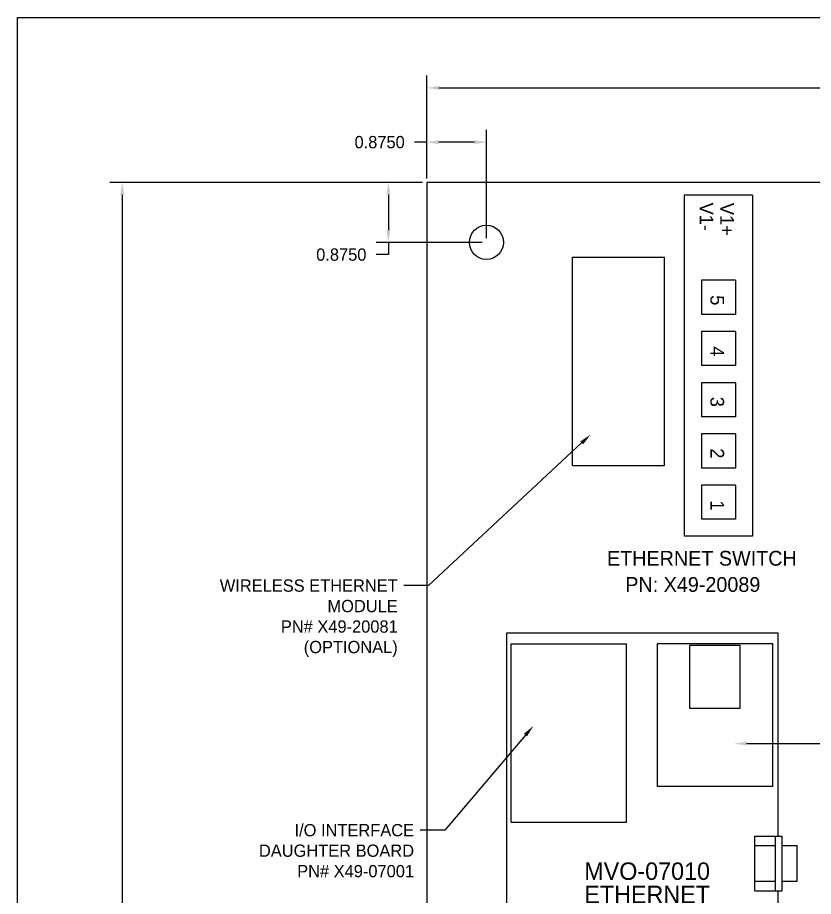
# Model space of a CAD drawing. Extents: x -360 to 331, y -172 to 150.
# Drawn here: x -100.37 to -88.7, y -155.74 to -142.86 of the extents above; entities that cross this region are included whole.
import ezdxf
from ezdxf import colors
from ezdxf.entities.mleader import LeaderData, LeaderLine
from ezdxf.enums import TextEntityAlignment as Align
from ezdxf.math import Vec2, Vec3

# ---------------------------------------------------------------- set-up
doc = ezdxf.new("R2010")
doc.units = 0
doc.header["$MEASUREMENT"] = 0
doc.layers.get('0').update_dxf_attribs({"linetype": 'CONTINUOUS'})
doc.layers.get('DEFPOINTS').update_dxf_attribs({"linetype": 'CONTINUOUS'})
for name, color, linetype in [('1', 3, 'CONTINUOUS'), ('1-TOP', 6, 'CONTINUOUS'), ('5-BORDERS_PHO', 15, 'CONTINUOUS'), ('TITLE', 2, 'CONTINUOUS')]:
    doc.layers.add(name, color=color, linetype=linetype)
doc.dimstyles.get("Standard").update_dxf_attribs({"dimtxt": 0.18, "dimasz": 0.18, "dimexe": 0.18, "dimexo": 0.0625, "dimgap": 0.09, "dimtad": 0, "dimtih": 1, "dimtoh": 1, "dimdec": 4, "dimzin": 0, "dimdsep": 46, "dimtxsty": 'Standard', "dimcen": 0.09, "dimadec": 0, "dimazin": 0, "dimtfac": 1, "dimtdec": 4, "dimtofl": 0, "dimtmove": 0, "dimatfit": 3, "dimfxl": 1, "dimtolj": 1, "dimtzin": 0, "dimarcsym": 0})

# ---------------------------------------------------------------- blocks, each defined once
blk = doc.blocks.new('*D92')
at = {"color": 0, "lineweight": -2, "transparency": 16777216}
for p, q in [((-94.371, -145.215), (-94.371, -143.709)), ((-73.371, -145.215), (-73.371, -143.709)), ((-94.191, -143.889), (-84.411, -143.889)), ((-73.551, -143.889), (-83.331, -143.889))]:
    blk.add_line(p, q, dxfattribs=at)
at = {"color": 0, "transparency": 16777216}
for points in [[(-94.191, -143.859), (-94.191, -143.919), (-94.371, -143.889)], [(-73.551, -143.859), (-73.551, -143.919), (-73.371, -143.889)]]:
    blk.add_solid(points, dxfattribs=at)
at = {"layer": 'DEFPOINTS', "color": 0, "transparency": 16777216}
for p in [(-94.371, -143.889), (-94.371, -145.278), (-73.371, -145.278)]:
    blk.add_point(p, dxfattribs=at)
at = {"color": 0, "transparency": 16777216, "insert": (-83.871, -143.889), "char_height": 0.18, "attachment_point": 5}
blk.add_mtext('\\A1;21.0000', dxfattribs=at)
blk = doc.blocks.new('*D93')
at = {"color": 0, "lineweight": -2, "transparency": 16777216}
for p, q in [((-94.371, -145.215), (-94.371, -144.505)), ((-93.496, -146.09), (-93.496, -144.505)), ((-94.371, -144.685), (-94.551, -144.685)), ((-93.676, -144.685), (-94.191, -144.685))]:
    blk.add_line(p, q, dxfattribs=at)
at = {"color": 0, "transparency": 16777216}
for points in [[(-94.191, -144.655), (-94.191, -144.715), (-94.371, -144.685)], [(-93.676, -144.655), (-93.676, -144.715), (-93.496, -144.685)]]:
    blk.add_solid(points, dxfattribs=at)
at = {"layer": 'DEFPOINTS', "color": 0, "transparency": 16777216}
for p in [(-94.371, -144.685), (-94.371, -145.278), (-93.496, -146.153)]:
    blk.add_point(p, dxfattribs=at)
at = {"color": 0, "transparency": 16777216, "insert": (-95.061, -144.685), "char_height": 0.18, "attachment_point": 5}
blk.add_mtext('\\A1;0.8750', dxfattribs=at)
blk = doc.blocks.new('*D94')
at = {"color": 0, "lineweight": -2, "transparency": 16777216}
for p, q in [((-94.433, -145.278), (-95.113, -145.278)), ((-94.933, -145.458), (-94.933, -145.973)), ((-93.558, -146.153), (-95.113, -146.153)), ((-94.933, -146.153), (-94.933, -146.333)), ((-94.933, -146.333), (-95.113, -146.333))]:
    blk.add_line(p, q, dxfattribs=at)
at = {"color": 0, "transparency": 16777216}
for points in [[(-94.963, -145.458), (-94.903, -145.458), (-94.933, -145.278)], [(-94.963, -145.973), (-94.903, -145.973), (-94.933, -146.153)]]:
    blk.add_solid(points, dxfattribs=at)
at = {"layer": 'DEFPOINTS', "color": 0, "transparency": 16777216}
for p in [(-94.371, -145.278), (-94.933, -146.153), (-93.496, -146.153)]:
    blk.add_point(p, dxfattribs=at)
at = {"color": 0, "transparency": 16777216, "insert": (-95.623, -146.333), "char_height": 0.18, "attachment_point": 5}
blk.add_mtext('\\A1;0.8750', dxfattribs=at)
blk = doc.blocks.new('*D99')
at = {"color": 0, "lineweight": -2, "transparency": 16777216}
for p, q in [((-94.433, -145.278), (-99.014, -145.278)), ((-98.834, -145.458), (-98.834, -156.598)), ((-98.834, -168.098), (-98.834, -156.958)), ((-94.433, -168.278), (-99.014, -168.278))]:
    blk.add_line(p, q, dxfattribs=at)
at = {"color": 0, "transparency": 16777216}
for points in [[(-98.864, -145.458), (-98.804, -145.458), (-98.834, -145.278)], [(-98.864, -168.098), (-98.804, -168.098), (-98.834, -168.278)]]:
    blk.add_solid(points, dxfattribs=at)
at = {"layer": 'DEFPOINTS', "color": 0, "transparency": 16777216}
for p in [(-94.371, -145.278), (-98.834, -168.278), (-94.371, -168.278)]:
    blk.add_point(p, dxfattribs=at)
at = {"color": 0, "transparency": 16777216, "insert": (-98.834, -156.778), "char_height": 0.18, "attachment_point": 5}
blk.add_mtext('\\A1;23.0000', dxfattribs=at)

msp = doc.modelspace()

# ---------------------------------------------------------------- linework, layer by layer
at = {"color": 7}
for p, q in [((-73.37099, -145.27765), (-94.37099, -145.27765)), ((-90.59545, -145.45906), (-90.59545, -150.45906)), ((-89.59545, -145.45906), (-90.59545, -145.45906)), ((-89.7987, -145.45906), (-90.3922, -145.45906)), ((-89.59545, -145.45906), (-89.59545, -150.45906)), ((-92.23599, -149.42389), (-92.23599, -146.37123)), ((-92.23599, -146.37123), (-90.88665, -146.37123)), ((-90.88665, -149.42389), (-90.88665, -146.37123)), ((-90.34545, -146.70906), (-90.34545, -147.20906)), ((-89.84545, -146.70906), (-90.34545, -146.70906)), ((-89.84545, -146.70906), (-89.84545, -147.20906)), ((-89.84545, -147.20906), (-90.34545, -147.20906)), ((-90.34545, -147.45906), (-90.34545, -147.95906)), ((-89.84545, -147.45906), (-90.34545, -147.45906)), ((-89.84545, -147.45906), (-89.84545, -147.95906)), ((-89.84545, -147.95906), (-90.34545, -147.95906)), ((-90.34545, -148.20906), (-90.34545, -148.70906)), ((-89.84545, -148.20906), (-90.34545, -148.20906)), ((-89.84545, -148.20906), (-89.84545, -148.70906)), ((-89.84545, -148.70906), (-90.34545, -148.70906)), ((-90.34545, -148.95906), (-90.34545, -149.45906)), ((-89.84545, -148.95906), (-90.34545, -148.95906)), ((-89.84545, -148.95906), (-89.84545, -149.45906)), ((-92.23599, -149.42389), (-90.88665, -149.42389)), ((-89.84545, -149.45906), (-90.34545, -149.45906)), ((-90.34545, -149.70906), (-90.34545, -150.20906)), ((-89.84545, -149.70906), (-90.34545, -149.70906)), ((-89.84545, -149.70906), (-89.84545, -150.20906)), ((-89.84545, -150.20906), (-90.34545, -150.20906)), ((-89.59545, -150.45906), (-90.59545, -150.45906)), ((-89.56024, -154.85118), (-89.15924, -154.85118)), ((-89.15924, -155.65319), (-89.15924, -154.85118)), ((-89.56024, -154.99153), (-89.25949, -154.99153)), ((-89.15924, -154.99153), (-88.93869, -154.99153)), ((-89.56024, -155.51284), (-89.25949, -155.51284)), ((-89.15924, -155.51284), (-88.93869, -155.51284)), ((-89.56024, -155.65319), (-89.15924, -155.65319))]:
    msp.add_line(p, q, dxfattribs=at)
at = {"color": 7, "linetype": 'Continuous'}
for p, q in [((-94.37099, -145.27765), (-94.37099, -168.27765)), ((-93.13407, -154.64769), (-93.13407, -152.03368)), ((-93.13407, -152.03368), (-91.44119, -152.03368)), ((-91.44119, -154.64769), (-91.44119, -152.03368)), ((-93.13407, -154.64769), (-91.44119, -154.64769))]:
    msp.add_line(p, q, dxfattribs=at)
at = {"color": 7, "const_width": 0.000498}
msp.add_lwpolyline([(-89.29913, -154.12409, 1), (-89.29913, -154.12359, 1)], format="xyb", close=True, dxfattribs=at)
msp.add_lwpolyline([(-89.29913, -154.12409, 1), (-89.29913, -154.12359, 1)], format="xyb", close=True, dxfattribs=at)
msp.add_lwpolyline([(-89.29913, -154.12409, 1), (-89.29913, -154.12359, 1)], format="xyb", close=True, dxfattribs=at)
msp.add_lwpolyline([(-89.29913, -154.12409, 1), (-89.29913, -154.12359, 1)], format="xyb", close=True, dxfattribs=at)
at = {"color": 7}
msp.add_circle((-93.49599, -146.15265), 0.25, dxfattribs=at)
at = {"layer": '1-TOP', "color": 7}
for p, q in [((-93.20259, -151.87908), (-93.20259, -156.85814)), ((-89.21935, -151.87908), (-93.20259, -151.87908)), ((-89.21935, -154.85118), (-89.21935, -151.87908)), ((-89.56024, -155.65319), (-89.56024, -154.85118)), ((-89.25949, -155.65319), (-89.25949, -154.85118)), ((-88.93869, -155.51284), (-88.93869, -154.99153)), ((-89.21935, -156.85814), (-89.21935, -155.65319))]:
    msp.add_line(p, q, dxfattribs=at)
at = {"layer": '5-BORDERS_PHO', "color": 7}
for p, q in [((-89.29913, -152.03264), (-90.99201, -152.03264)), ((-90.99201, -152.03264), (-90.99201, -154.12384)), ((-90.51683, -152.05863), (-90.51683, -152.98006)), ((-89.77432, -152.05863), (-90.51683, -152.05863)), ((-89.77432, -152.98006), (-89.77432, -152.05863)), ((-89.29913, -154.12384), (-89.29913, -152.03264)), ((-90.51683, -152.98006), (-89.77432, -152.98006)), ((-89.29913, -154.12409), (-90.99201, -154.12409))]:
    msp.add_line(p, q, dxfattribs=at)
at = {"layer": 'TITLE', "color": 7}
for p, q in [((-100.36808, -142.85918), (-57.37208, -142.85918)), ((-100.36808, -170.79652), (-100.36808, -142.85918))]:
    msp.add_line(p, q, dxfattribs=at)

# ---------------------------------------------------------------- texts
at = {"color": 7, "linetype": 'Continuous', "ltscale": 0.3}
for s, p in [('ETHERNET SWITCH', (-91.72888, -150.88953)), ('PN: X49-20089', (-91.46029, -151.27374))]:
    msp.add_text(s, height=0.2164505, dxfattribs=at).set_placement(p)
at = {"color": 7, "insert": (-98.44583, -153.98751), "char_height": 0.18, "attachment_point": 4}
msp.add_mtext('\\A1;', dxfattribs=at)
at = {"layer": '1', "color": 7}
for s, p in [('V1-', (-90.36923, -145.5694)), ('V1+', (-90.06783, -145.57341)), ('5', (-90.21229, -146.92737)), ('4', (-90.21229, -147.67485)), ('3', (-90.21229, -148.41535)), ('2', (-90.21229, -149.16983)), ('1', (-90.21229, -149.93141))]:
    msp.add_text(s, height=0.2, rotation=270, dxfattribs=at).set_placement(p)
for s, p in [('MVO-07010', (-91.1401, -155.3655)), ('ETHERNET', (-91.1401, -155.70629))]:
    msp.add_text(s, height=0.255592, dxfattribs=at).set_placement(p, align=Align.MIDDLE)

# ---------------------------------------------------------------- dimensions: what is measured, and where the dimension line sits
at = {"color": 7}
for base, p1, picture, middle in [((-94.37099, -143.88895), (-73.37099, -145.27765), '*D92', (-83.87099, -143.88895)), ((-94.37099, -144.68489), (-93.49599, -146.15265), '*D93', (-95.06099, -144.68489))]:
    dim = msp.add_linear_dim(base=base, p1=p1, p2=(-94.37099, -145.27765), dimstyle='Standard', dxfattribs=at)
    dim.commit()
    dim.dimension.update_dxf_attribs({"geometry": picture, "text_midpoint": middle})
dim = msp.add_linear_dim(base=(-98.83434, -168.27765), p1=(-94.37099, -145.27765), p2=(-94.37099, -168.27765), angle=90, dimstyle='Standard')
dim.commit()
dim.dimension.update_dxf_attribs({"geometry": '*D99', "text_midpoint": (-98.83434, -156.77765)})
dim = msp.add_linear_dim(base=(-94.93321, -146.15265), p1=(-94.37099, -145.27765), p2=(-93.49599, -146.15265), angle=90, dimstyle='Standard', dxfattribs=at)
dim.commit()
dim.dimension.update_dxf_attribs({"geometry": '*D94', "text_midpoint": (-95.62321, -146.33265)})

# ---------------------------------------------------------------- leaders
ml = msp.add_multileader_mtext('Standard')
ml.set_content('WIRELESS ETHERNET\\PMODULE\\PPN# X49-20081\\P(OPTIONAL)', color=256)
ml.set_leader_properties()
ml.build(insert=Vec2(0, 0))
ml.multileader.update_dxf_attribs({"dogleg_length": 0.36, "arrow_head_size": 0.18})
ctx = ml.context
ctx.base_point, ctx.char_height, ctx.arrow_head_size, ctx.landing_gap_size, ctx.plane_origin = Vec3(-97.88582, -151.1816), 0.18, 0.18, 0.09, Vec3(-91.96805, -148.96844)
ctx.text_align_type = 2
notes = []
notes.append((ctx, [(0, (1, 1, 0), (-94.34582, -151.1816), (-1, 0), 0.36, [(0, [(-91.96805, -148.96844)], 0, [])])]))
ctx.mtext.insert, ctx.mtext.alignment, ctx.mtext.flow_direction = Vec3(-94.79582, -151.0916), 3, 5
ml = msp.add_multileader_mtext('Standard', dxfattribs=at)
ml.set_content('I/O INTERFACE\\PDAUGHTER BOARD\\PPN# X49-07001', color=7)
ml.set_leader_properties()
ml.build(insert=Vec2(0, 0))
ml.multileader.update_dxf_attribs({"dogleg_length": 0.36, "arrow_head_size": 0.18})
ctx = ml.context
ctx.base_point, ctx.char_height, ctx.arrow_head_size, ctx.landing_gap_size, ctx.plane_origin = Vec3(-97.10657, -154.76547), 0.18, 0.18, 0.09, Vec3(-92.80769, -153.23666)
ctx.text_align_type = 2
notes.append((ctx, [(0, (1, 1, 0), (-94.10657, -154.76547), (-1, 0), 0.36, [(0, [(-92.80769, -153.23666)], 0, [])])]))
ctx.mtext.insert, ctx.mtext.alignment, ctx.mtext.flow_direction = Vec3(-94.55657, -154.67547), 3, 5
ml = msp.add_multileader_mtext('Standard', dxfattribs=at)
ml.set_content('ETHERNET \\PDAUGHTER BOARD\\PPN# X49-07011', color=7)
ml.set_leader_properties()
ml.build(insert=Vec2(0, 0))
ml.multileader.update_dxf_attribs({"text_right_attachment_type": 6, "dogleg_length": 0.36, "arrow_head_size": 0.18})
ctx = ml.context
ctx.base_point, ctx.char_height, ctx.arrow_head_size, ctx.landing_gap_size, ctx.plane_origin = Vec3(-87.90989, -153.49637), 0.18, 0.18, 0.09, Vec3(-89.86484, -153.49637)
ctx.right_attachment = 6
notes.append((ctx, [(0, (1, 1, 0), (-88.26989, -153.49637), (1, 0), 0.36, [(0, [(-89.86484, -153.49637)], 0, [])])]))
ctx.mtext.insert, ctx.mtext.flow_direction = Vec3(-87.81989, -153.40637), 5
for ctx, leaders in notes:
    for number, flags, end, landing, length, lines in leaders:
        leader = LeaderData()
        leader.index, (leader.has_last_leader_line, leader.has_dogleg_vector, leader.attachment_direction) = number, flags
        leader.last_leader_point, leader.dogleg_vector, leader.dogleg_length = Vec3(end), Vec3(landing), length
        for number, points, colour, breaks in lines:
            line = LeaderLine()
            line.index, line.vertices, line.color, line.breaks = number, Vec3.list(points), colors.encode_raw_color(colour), breaks
            leader.lines.append(line)
        ctx.leaders.append(leader)

doc.saveas('drawing.dxf')
